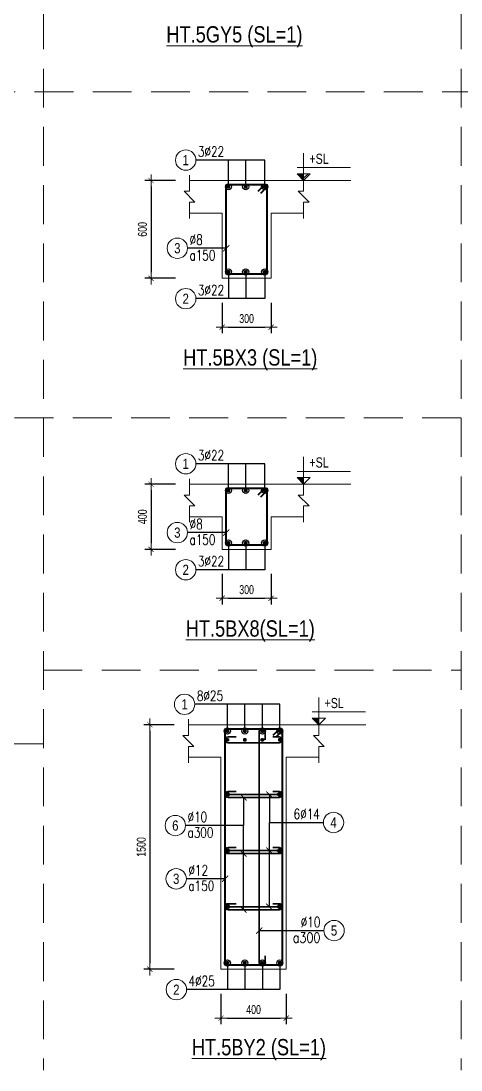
# Model space of a CAD drawing. Header units: millimetres. Extents: x 225489 to 327520, y -235866 to -221866.
# Drawn here: x 235597 to 238297, y -235866 to -229431 of the extents above; entities that cross this region are included whole.
import ezdxf
from ezdxf.enums import TextEntityAlignment as Align

# ---------------------------------------------------------------- set-up
doc = ezdxf.new("R2010")
doc.units = ezdxf.units.MM
doc.header["$PDMODE"] = 3
doc.linetypes.add('HIDDEN2', pattern=[4.762499999999999, 3.175, -1.5875])
doc.layers.get('0').update_dxf_attribs({"lineweight": 20})
doc.layers.get('Defpoints').update_dxf_attribs({"color": 151, "lineweight": 9})
for name, color, linetype, lineweight in [('NDC_S_ANNO', 7, 'Continuous', 20), ('NDC_S_CONTINUOUS', 3, 'Continuous', 20), ('NDC_S_DIM', 1, 'Continuous', 15), ('NDC_S_HIDDEN', 8, 'HIDDEN2', 13), ('NDC_S_REBAR', 4, 'Continuous', 35), ('NDC_S_STIRRUP', 4, 'Continuous', 40), ('NDC_S_TEXT SYMBOL', 7, 'Continuous', 20), ('NDC_S_THIN LINE', 8, 'Continuous', 9), ('NDC_S_VN TEXT', 7, 'Continuous', 20)]:
    doc.layers.add(name, color=color, linetype=linetype, lineweight=lineweight)
doc.styles.add('ARIAL', font='arial.ttf', dxfattribs={"width": 0.8})
doc.styles.add('NDC_ANNO', font='', dxfattribs={"width": 0.8})
doc.styles.add('NDC_DIM', font='', dxfattribs={"width": 0.75})
doc.styles.add('NDC_EN TXT', font='romans.shx', dxfattribs={"width": 0.8})
doc.styles.get('NDC_ANNO').set_extended_font_data('Dotum')
doc.styles.get('NDC_DIM').set_extended_font_data('Dotum')
doc.dimstyles.new('NDC_dim_25', dxfattribs={"dimscale": 25, "dimtxt": 2.2, "dimasz": 1.5, "dimexe": 1.5, "dimexo": 2.5, "dimgap": 1, "dimtad": 1, "dimdec": 0, "dimzin": 0, "dimdsep": 46, "dimtxsty": 'NDC_DIM', "dimblk": 'DIMMARK', "dimcen": 0.09, "dimdle": 1.2, "dimclrd": 1, "dimclre": 1, "dimclrt": 3, "dimadec": 0, "dimazin": 0, "dimtfac": 1, "dimtdec": 0, "dimtix": 1, "dimtofl": 0, "dimtmove": 0, "dimatfit": 3, "dimfxl": 6, "dimfxlon": 1, "dimtolj": 1, "dimtzin": 0, "dimarcsym": 0})

# ---------------------------------------------------------------- blocks, each defined once
blk = doc.blocks.new('kata_block_TD')
at = {"color": 6, "linetype": 'ByBlock', "lineweight": -2, "style": 'ARIAL', "width": 0.8}
blk.add_attdef('SECTDET2', text='', height=5, dxfattribs=at).set_placement((0, 7.970649532882817), align=Align.CENTER)
at = {"color": 0, "linetype": 'ByBlock', "lineweight": -2, "style": 'ARIAL', "width": 0.8}
blk.add_attdef('SECTDET1', text='', height=5, dxfattribs=at).set_placement((0, 1.470649532882817), align=Align.CENTER)
at = {"color": 3, "lineweight": 25, "style": 'ARIAL', "width": 0.8}
blk.add_attdef('SSCALE', text='', height=2.5, dxfattribs=at).set_placement((0, -3.998868953555331), align=Align.CENTER)
blk = doc.blocks.new('kata_block_CT')
at = {"layer": 'NDC_S_ANNO'}
blk.add_hatch(color=3, dxfattribs=at).paths.add_polyline_path([(0, 1.596954857557648), (-1.612010908633238, 1.596954857557648), (0, 0)])
at = {"layer": 'NDC_S_ANNO', "ltscale": 50}
h = blk.add_hatch(dxfattribs=at)
h.set_pattern_fill('ANSI31', color=256, scale=1.406250541793835, style=0)
h.set_pattern_definition([(45.00000000000001, (0, 5.456968210637569e-12), (-3.157122508925224, 3.157122508925225), [])])
h.paths.add_polyline_path([(0, 1.596954857557648), (0, 0), (1.612010908924276, 1.596954857557648)])
for p, q in [((-1.592704896858777, 3.140833880479477), (11.46947077315417, 3.140833880479477)), ((11.56125648126181, 5.456968210637569e-12), (-1.63869572513795, 5.456968210637569e-12))]:
    blk.add_line(p, q, dxfattribs=at)
for points in [[(0, 6.69495074864426), (0, 0)], [(0, 0), (-1.612010908924276, 1.596954857557648), (0, 1.596954857557648)], [(0, 0), (1.612010908924276, 1.596954857557648), (0, 1.596954857557648)]]:
    blk.add_lwpolyline(points, dxfattribs=at)
at = {"layer": 'NDC_S_ANNO', "color": 8, "ltscale": 50}
blk.add_lwpolyline([(0, 0), (-1.612010908633238, 1.596954857557648), (0, 1.596954857557648)], dxfattribs=at)
at = {"layer": 'NDC_S_TEXT SYMBOL', "color": 3, "style": 'NDC_ANNO', "width": 0.8}
blk.add_attdef('CT', (1.409564409346785, 4.068271311703938), '', height=2.5, dxfattribs=at)
blk = doc.blocks.new('DIMMARK')
at = {"layer": 'NDC_S_DIM', "color": 1}
blk.add_line((-1.5, 0), (1, 0), dxfattribs=at)
at = {"layer": 'NDC_S_DIM', "color": 2, "const_width": 0.1}
blk.add_lwpolyline([(-0.4242640687119285, -0.4242640687119285), (0.4242640687119285, 0.4242640687119285)], dxfattribs=at)
blk = doc.blocks.new('*D64')
at = {"layer": 'Defpoints', "color": 0, "transparency": 16777216}
for p in [(236831.4508382693, -231009.3474996804), (237131.4508382693, -231009.3474996804), (237131.4508382693, -231309.3474996804)]:
    blk.add_point(p, dxfattribs=at)
at = {"layer": 'NDC_S_DIM', "color": 1, "lineweight": -2, "transparency": 16777216}
for p, q in [((236831.4508382693, -231159.3474996804), (236831.4508382693, -231346.8474996804)), ((237131.4508382693, -231159.3474996804), (237131.4508382693, -231346.8474996804)), ((236868.9508382693, -231309.3474996804), (237093.9508382693, -231309.3474996804))]:
    blk.add_line(p, q, dxfattribs=at)
at = {"layer": 'NDC_S_DIM', "color": 1, "lineweight": -2, "transparency": 16777216, "xscale": 37.5, "yscale": 37.5, "zscale": 37.5, "rotation": 180}
blk.add_blockref('DIMMARK', (236831.4508382693, -231309.3474996804), dxfattribs=at)
at = {"layer": 'NDC_S_DIM', "color": 1, "lineweight": -2, "transparency": 16777216, "xscale": 37.5, "yscale": 37.5, "zscale": 37.5}
blk.add_blockref('DIMMARK', (237131.4508382693, -231309.3474996804), dxfattribs=at)
at = {"layer": 'NDC_S_DIM', "color": 3, "transparency": 16777216, "insert": (236981.4508382693, -231256.8474996804), "char_height": 55.00000000000001, "attachment_point": 5, "style": 'NDC_DIM'}
blk.add_mtext('\\A1;300', dxfattribs=at)
blk = doc.blocks.new('*D65')
at = {"layer": 'Defpoints', "color": 0, "transparency": 16777216}
for p in [(236901.1239628136, -230409.3474996804), (236395.1239628136, -231009.3474996804), (236901.1239628136, -231009.3474996804)]:
    blk.add_point(p, dxfattribs=at)
at = {"layer": 'NDC_S_DIM', "color": 1, "lineweight": -2, "transparency": 16777216}
for p, q in [((236545.1239628136, -230409.3474996804), (236357.6239628136, -230409.3474996804)), ((236395.1239628136, -230446.8474996804), (236395.1239628136, -230971.8474996804)), ((236545.1239628136, -231009.3474996804), (236357.6239628136, -231009.3474996804))]:
    blk.add_line(p, q, dxfattribs=at)
at = {"layer": 'NDC_S_DIM', "color": 1, "lineweight": -2, "transparency": 16777216, "xscale": 37.5, "yscale": 37.5, "zscale": 37.5}
for p, rotation in [((236395.1239628136, -230409.3474996804), 90), ((236395.1239628136, -231009.3474996804), 270)]:
    blk.add_blockref('DIMMARK', p, dxfattribs=dict(at, rotation=rotation))
at = {"layer": 'NDC_S_DIM', "color": 3, "transparency": 16777216, "insert": (236342.6239628137, -230709.3474996803), "char_height": 55.00000000000001, "attachment_point": 5, "rotation": 90, "style": 'NDC_DIM'}
blk.add_mtext('\\A1;600', dxfattribs=at)
blk = doc.blocks.new('kata_block_THEP')
at = {"layer": 'NDC_S_REBAR', "color": 0}
for p, q in [((-0.5, 0), (0.5, 0)), ((-0.3535533905960619, 0.353553390592424), (0.3535533905960619, -0.353553390592424)), ((0.3535533905960619, 0.353553390592424), (-0.3535533905960619, -0.353553390592424)), ((0, 0.5), (0, -0.5))]:
    blk.add_line(p, q, dxfattribs=at)
at = {"layer": 'NDC_S_REBAR', "color": 0, "const_width": 0.08333333333333334}
blk.add_lwpolyline([(-0.5, -1.818989403545856e-12, 1), (0.5000000000145519, -1.818989403545856e-12, 1), (-0.5, -1.818989403545856e-12, 1)], format="xyb", dxfattribs=at)
blk = doc.blocks.new('*U11')
blk.add_circle((-2.5, 0), 2.5)
at = {"layer": 'NDC_S_VN TEXT', "color": 3, "style": 'NDC_EN TXT', "width": 0.75}
blk.add_attdef('DK1', (0.5, 0.8455043070534884), '', height=2.5, dxfattribs=at)
at = {"layer": 'NDC_S_VN TEXT', "color": 7, "style": 'ARIAL', "width": 0.8}
blk.add_attdef('SH2', text='', height=2.5, dxfattribs=at).set_placement((-2.5, 0), align=Align.MIDDLE)
blk = doc.blocks.new('*U12')
blk.add_circle((-2.5, 0), 2.5)
at = {"layer": 'NDC_S_VN TEXT', "color": 3, "style": 'NDC_EN TXT', "width": 0.75}
for tag, p in [('DK1', (0.5, 0.8455043070534884)), ('KC1', (0.5, -2.972544307831413))]:
    blk.add_attdef(tag, p, '', height=2.5, dxfattribs=at)
at = {"layer": 'NDC_S_VN TEXT', "color": 7, "style": 'ARIAL', "width": 0.8}
blk.add_attdef('SH2', text='', height=2.5, dxfattribs=at).set_placement((-2.5, 0), align=Align.MIDDLE)
blk = doc.blocks.new('*D78')
at = {"layer": 'Defpoints', "color": 0, "transparency": 16777216}
for p in [(236831.4508382693, -232672.0705795442), (237131.4508382693, -232672.0705795442), (237131.4508382693, -232972.0705795442)]:
    blk.add_point(p, dxfattribs=at)
at = {"layer": 'NDC_S_DIM', "color": 1, "lineweight": -2, "transparency": 16777216}
for p, q in [((236831.4508382693, -232822.0705795442), (236831.4508382693, -233009.5705795442)), ((237131.4508382693, -232822.0705795442), (237131.4508382693, -233009.5705795442)), ((236868.9508382693, -232972.0705795442), (237093.9508382693, -232972.0705795442))]:
    blk.add_line(p, q, dxfattribs=at)
at = {"layer": 'NDC_S_DIM', "color": 1, "lineweight": -2, "transparency": 16777216, "xscale": 37.5, "yscale": 37.5, "zscale": 37.5, "rotation": 180}
blk.add_blockref('DIMMARK', (236831.4508382693, -232972.0705795442), dxfattribs=at)
at = {"layer": 'NDC_S_DIM', "color": 1, "lineweight": -2, "transparency": 16777216, "xscale": 37.5, "yscale": 37.5, "zscale": 37.5}
blk.add_blockref('DIMMARK', (237131.4508382693, -232972.0705795442), dxfattribs=at)
at = {"layer": 'NDC_S_DIM', "color": 3, "transparency": 16777216, "insert": (236981.4508382693, -232919.5705795442), "char_height": 55.00000000000001, "attachment_point": 5, "style": 'NDC_DIM'}
blk.add_mtext('\\A1;300', dxfattribs=at)
blk = doc.blocks.new('*D79')
at = {"layer": 'Defpoints', "color": 0, "transparency": 16777216}
for p in [(236901.1239628136, -232272.0705795442), (236395.1239628136, -232672.0705795442), (236901.1239628136, -232672.0705795442)]:
    blk.add_point(p, dxfattribs=at)
at = {"layer": 'NDC_S_DIM', "color": 1, "lineweight": -2, "transparency": 16777216}
for p, q in [((236545.1239628136, -232272.0705795442), (236357.6239628136, -232272.0705795442)), ((236395.1239628136, -232309.5705795442), (236395.1239628136, -232634.5705795442)), ((236545.1239628136, -232672.0705795442), (236357.6239628136, -232672.0705795442))]:
    blk.add_line(p, q, dxfattribs=at)
at = {"layer": 'NDC_S_DIM', "color": 1, "lineweight": -2, "transparency": 16777216, "xscale": 37.5, "yscale": 37.5, "zscale": 37.5}
for p, rotation in [((236395.1239628136, -232272.0705795442), 90), ((236395.1239628136, -232672.0705795442), 270)]:
    blk.add_blockref('DIMMARK', p, dxfattribs=dict(at, rotation=rotation))
at = {"layer": 'NDC_S_DIM', "color": 3, "transparency": 16777216, "insert": (236342.6239628137, -232472.0705795441), "char_height": 55.00000000000001, "attachment_point": 5, "rotation": 90, "style": 'NDC_DIM'}
blk.add_mtext('\\A1;400', dxfattribs=at)
blk = doc.blocks.new('*D84')
at = {"layer": 'Defpoints', "color": 0, "transparency": 16777216}
for p in [(236824.3445920353, -235247.7167891066), (237224.3445920352, -235247.7167891066), (237224.3445920352, -235547.7167891066)]:
    blk.add_point(p, dxfattribs=at)
at = {"layer": 'NDC_S_DIM', "color": 1, "lineweight": -2, "transparency": 16777216}
for p, q in [((236824.3445920353, -235397.7167891066), (236824.3445920353, -235585.2167891066)), ((237224.3445920352, -235397.7167891066), (237224.3445920352, -235585.2167891066)), ((236861.8445920353, -235547.7167891066), (237186.8445920352, -235547.7167891066))]:
    blk.add_line(p, q, dxfattribs=at)
at = {"layer": 'NDC_S_DIM', "color": 1, "lineweight": -2, "transparency": 16777216, "xscale": 37.5, "yscale": 37.5, "zscale": 37.5, "rotation": 180}
blk.add_blockref('DIMMARK', (236824.3445920353, -235547.7167891066), dxfattribs=at)
at = {"layer": 'NDC_S_DIM', "color": 1, "lineweight": -2, "transparency": 16777216, "xscale": 37.5, "yscale": 37.5, "zscale": 37.5}
blk.add_blockref('DIMMARK', (237224.3445920352, -235547.7167891066), dxfattribs=at)
at = {"layer": 'NDC_S_DIM', "color": 3, "transparency": 16777216, "insert": (237024.3445920352, -235495.2167891066), "char_height": 55.00000000000001, "attachment_point": 5, "style": 'NDC_DIM'}
blk.add_mtext('\\A1;400', dxfattribs=at)
blk = doc.blocks.new('*D85')
at = {"layer": 'Defpoints', "color": 0, "transparency": 16777216}
for p in [(236894.0177165795, -233747.7167891066), (236388.0177165796, -235247.7167891066), (236894.0177165795, -235247.7167891066)]:
    blk.add_point(p, dxfattribs=at)
at = {"layer": 'NDC_S_DIM', "color": 1, "lineweight": -2, "transparency": 16777216}
for p, q in [((236538.0177165796, -233747.7167891066), (236350.5177165796, -233747.7167891066)), ((236388.0177165796, -233785.2167891066), (236388.0177165796, -235210.2167891066)), ((236538.0177165796, -235247.7167891066), (236350.5177165796, -235247.7167891066))]:
    blk.add_line(p, q, dxfattribs=at)
at = {"layer": 'NDC_S_DIM', "color": 1, "lineweight": -2, "transparency": 16777216, "xscale": 37.5, "yscale": 37.5, "zscale": 37.5}
for p, rotation in [((236388.0177165796, -233747.7167891066), 90), ((236388.0177165796, -235247.7167891066), 270)]:
    blk.add_blockref('DIMMARK', p, dxfattribs=dict(at, rotation=rotation))
at = {"layer": 'NDC_S_DIM', "color": 3, "transparency": 16777216, "insert": (236335.5177165796, -234497.7167891065), "char_height": 55.00000000000001, "attachment_point": 5, "rotation": 90, "style": 'NDC_DIM'}
blk.add_mtext('\\A1;1500', dxfattribs=at)
blk = doc.blocks.new('*U15')
blk.add_circle((2.5, 0), 2.5)
at = {"layer": 'NDC_S_VN TEXT', "color": 3, "style": 'NDC_EN TXT'}
for tag, width, p in [('DK2', 0.75, (-0.85, 0.8455043070534884)), ('KC2', 0.8, (-0.85, -2.972544307831413))]:
    blk.add_attdef(tag, text='', height=2.5, dxfattribs=dict(at, width=width)).set_placement(p, align=Align.RIGHT)
at = {"layer": 'NDC_S_VN TEXT', "color": 7, "style": 'ARIAL', "width": 0.8}
blk.add_attdef('SH3', text='', height=2.5, dxfattribs=at).set_placement((2.5, 0), align=Align.MIDDLE)
blk = doc.blocks.new('*U10')
blk.add_circle((2.5, 0), 2.5)
at = {"layer": 'NDC_S_VN TEXT', "color": 3, "style": 'NDC_EN TXT', "width": 0.75}
blk.add_attdef('DK2', text='', height=2.5, dxfattribs=at).set_placement((-0.85, 0.8455043070534884), align=Align.RIGHT)
at = {"layer": 'NDC_S_VN TEXT', "color": 7, "style": 'ARIAL', "width": 0.8}
blk.add_attdef('SH3', text='', height=2.5, dxfattribs=at).set_placement((2.5, 0), align=Align.MIDDLE)

msp = doc.modelspace()

# ---------------------------------------------------------------- linework, layer by layer
at = {"layer": 'NDC_S_CONTINUOUS'}
for points in [[(236631.4508382693, -230409.3474996804), (236831.4508382693, -230409.3474996804), (236831.4508382693, -230409.3474996804), (237131.4508382693, -230409.3474996804), (237131.4508382693, -230409.3474996804), (237331.4508382693, -230409.3474996804)], [(236631.4508382693, -230609.3474996804), (236831.4508382693, -230609.3474996804), (236831.4508382693, -231009.3474996804), (237131.4508382693, -231009.3474996804), (237131.4508382693, -230609.3474996804), (237331.4508382693, -230609.3474996804)], [(236631.4508382693, -232272.0705795442), (236831.4508382693, -232272.0705795442), (236831.4508382693, -232272.0705795442), (237131.4508382693, -232272.0705795442), (237131.4508382693, -232272.0705795442), (237331.4508382693, -232272.0705795442)], [(236631.4508382693, -232472.0705795442), (236831.4508382693, -232472.0705795442), (236831.4508382693, -232672.0705795442), (237131.4508382693, -232672.0705795442), (237131.4508382693, -232472.0705795442), (237331.4508382693, -232472.0705795442)], [(236624.3445920353, -233747.7167891066), (236824.3445920353, -233747.7167891066), (236824.3445920353, -233747.7167891066), (237224.3445920352, -233747.7167891066), (237224.3445920352, -233747.7167891066), (237424.3445920352, -233747.7167891066)], [(236624.3445920353, -233947.7167891066), (236824.3445920353, -233947.7167891066), (236824.3445920353, -235247.7167891066), (237224.3445920352, -235247.7167891066), (237224.3445920352, -233947.7167891066), (237424.3445920352, -233947.7167891066)]]:
    msp.add_lwpolyline(points, dxfattribs=at)
at = {"layer": 'NDC_S_HIDDEN', "ltscale": 75}
for p, q in [((235735.4292001775, -221865.8761660783), (235735.4292001775, -235865.8761660624)), ((238296.940137546, -221865.8761660783), (238296.940137546, -235865.8761660624)), ((243419.9620122832, -229865.8761660692), (230612.4073254404, -229865.8761660692)), ((238296.940137546, -231865.8761660669), (225489.3854507033, -231865.8761660669)), ((235735.4292001775, -233413.7528014462), (238296.940137546, -233413.7528014462)), ((235735.4292001775, -233865.8761660646), (230612.4073254404, -233865.8761660646))]:
    msp.add_line(p, q, dxfattribs=at)
at = {"layer": 'NDC_S_REBAR'}
for points in [[(237096.0435885086, -233840.0614790399), (237096.0435885086, -233791.14830923, 0.9999999999999999), (237059.1795885086, -233791.14830923), (237059.1795885086, -235204.2847891065, 0.9999999999999999), (237096.0435885086, -235204.2847891065), (237096.0435885086, -235165.0278980977, -0.414213562)], [(236916.6897618451, -233822.3160080542), (236867.7765920353, -233822.3160080542, 0.9999999999999999), (236867.7765920353, -233859.1800080543), (237180.9125920352, -233859.1800080543, 0.9999999999999999), (237180.9125920352, -233822.3160080542), (237141.6557010264, -233822.3160080542, -0.414213562)], [(236916.6897618451, -234157.0847891064), (236867.7765920353, -234157.0847891064, 0.9999999999999999), (236867.7765920353, -234193.9487891065), (237180.9125920352, -234193.9487891065, 0.9999999999999999), (237180.9125920352, -234157.0847891064), (237141.6557010264, -234157.0847891064, -0.414213562)], [(236916.6897618451, -234501.4847891064), (236867.7765920353, -234501.4847891064, 0.9999999999999999), (236867.7765920353, -234538.3487891064), (237180.9125920352, -234538.3487891064, 0.9999999999999999), (237180.9125920352, -234501.4847891064), (237141.6557010264, -234501.4847891064, -0.414213562)], [(236916.6897618451, -234845.8847891063), (236867.7765920353, -234845.8847891063, 0.9999999999999999), (236867.7765920353, -234882.7487891064), (237180.9125920352, -234882.7487891064, 0.9999999999999999), (237180.9125920352, -234845.8847891063), (237141.6557010264, -234845.8847891063, -0.414213562)]]:
    msp.add_lwpolyline(points, format="xyb", dxfattribs=at)
at = {"layer": 'NDC_S_STIRRUP'}
for points in [[(237052.4508382693, -230474.3474996804), (237092.4508382693, -230434.3474996804, -0.414213562), (237106.4508382693, -230448.3474996804), (237106.4508382693, -230970.3474996804, -0.414213562), (237092.4508382693, -230984.3474996804), (236870.4508382693, -230984.3474996804, -0.414213562), (236856.4508382693, -230970.3474996804), (236856.4508382693, -230448.3474996804, -0.414213562), (236870.4508382693, -230434.3474996804), (237092.4508382693, -230434.3474996804, -0.414213562), (237106.4508382693, -230448.3474996804), (237066.4508382693, -230488.3474996804)], [(237052.4508382693, -232337.0705795442), (237092.4508382693, -232297.0705795442, -0.414213562), (237106.4508382693, -232311.0705795442), (237106.4508382693, -232633.0705795442, -0.414213562), (237092.4508382693, -232647.0705795442), (236870.4508382693, -232647.0705795442, -0.414213562), (236856.4508382693, -232633.0705795442), (236856.4508382693, -232311.0705795442, -0.414213562), (236870.4508382693, -232297.0705795442), (237092.4508382693, -232297.0705795442, -0.414213562), (237106.4508382693, -232311.0705795442), (237066.4508382693, -232351.0705795442)], [(237145.3445920352, -233812.7167891066), (237185.3445920352, -233772.7167891066, -0.414213562), (237199.3445920352, -233786.7167891066), (237199.3445920352, -235208.7167891066, -0.414213562), (237185.3445920352, -235222.7167891066), (236863.3445920352, -235222.7167891066, -0.414213562), (236849.3445920352, -235208.7167891066), (236849.3445920352, -233786.7167891066, -0.414213562), (236863.3445920352, -233772.7167891066), (237185.3445920352, -233772.7167891066, -0.414213562), (237199.3445920352, -233786.7167891066), (237159.3445920352, -233826.7167891066)]]:
    msp.add_lwpolyline(points, format="xyb", dxfattribs=at)
at = {"layer": 'NDC_S_THIN LINE'}
for points in [[(236631.4508382693, -230642.6808330137), (236631.4508382693, -230542.6808330137), (236664.7841716027, -230542.6808330137), (236598.117504936, -230476.014166347), (236631.4508382693, -230476.014166347), (236631.4508382693, -230376.014166347)], [(237331.4508382693, -230642.6808330137), (237331.4508382693, -230542.6808330137), (237364.7841716027, -230542.6808330137), (237298.117504936, -230476.014166347), (237331.4508382693, -230476.014166347), (237331.4508382693, -230376.014166347)], [(236631.4508382693, -232505.4039128775), (236631.4508382693, -232405.4039128775), (236664.7841716027, -232405.4039128775), (236598.117504936, -232338.7372462109), (236631.4508382693, -232338.7372462109), (236631.4508382693, -232238.7372462109)], [(237331.4508382693, -232505.4039128775), (237331.4508382693, -232405.4039128775), (237364.7841716027, -232405.4039128775), (237298.117504936, -232338.7372462109), (237331.4508382693, -232338.7372462109), (237331.4508382693, -232238.7372462109)], [(236624.3445920353, -233981.0501224399), (236624.3445920353, -233881.0501224399), (236657.6779253686, -233881.0501224399), (236591.0112587019, -233814.3834557732), (236624.3445920353, -233814.3834557732), (236624.3445920353, -233714.3834557732)], [(237424.3445920352, -233981.0501224399), (237424.3445920352, -233881.0501224399), (237457.6779253686, -233881.0501224399), (237391.011258702, -233814.3834557732), (237424.3445920353, -233814.3834557732), (237424.3445920353, -233714.3834557732)]]:
    msp.add_lwpolyline(points, dxfattribs=at)

# ---------------------------------------------------------------- block references
at = {"layer": 'NDC_S_REBAR', "xscale": 22, "yscale": 22, "zscale": 22}
for p in [(236870.4508382693, -230448.3474996804), (237092.4508382693, -230448.3474996804), (236870.4508382693, -230970.3474996804), (236975.9508382693, -230970.3474996804), (237092.4508382693, -230970.3474996804), (236870.4508382693, -232311.0705795442), (237092.4508382693, -232311.0705795442), (236870.4508382693, -232633.0705795442), (236975.9508382693, -232633.0705795442), (237092.4508382693, -232633.0705795442), (236863.3445920352, -233786.7167891066), (236970.6779253686, -233786.7167891066), (237078.011258702, -233786.7167891066), (237185.3445920352, -233786.7167891066), (236863.3445920352, -233840.7480080542), (236970.6779253685, -233840.7480080542), (237078.011258702, -233840.7480080543), (237185.3445920352, -233840.7480080542), (236863.3445920352, -234175.5167891064), (237185.3445920352, -234175.5167891064), (236863.3445920352, -234519.9167891064), (237185.3445920352, -234519.9167891064), (236863.3445920352, -234864.3167891063), (237185.3445920352, -234864.3167891063), (236863.3445920352, -235208.7167891066), (236970.6779253686, -235208.7167891066), (237078.011258702, -235208.7167891066), (237185.3445920352, -235208.7167891066)]:
    msp.add_blockref('kata_block_THEP', p, dxfattribs=at)
at = {"layer": 'NDC_S_REBAR', "xscale": -22, "yscale": 22, "zscale": 22, "rotation": 180}
for p in [(236975.9508382693, -230448.3474996804), (236975.9508382693, -232311.0705795442)]:
    msp.add_blockref('kata_block_THEP', p, dxfattribs=at)
at = {"layer": 'NDC_S_THIN LINE', "xscale": 25, "yscale": 25, "zscale": 25}
for name, p, values in [('*U11', (236670.4508382693, -230284.3474996804), {'SH2': '1', 'DK1': '3%%c22'}), ('*U12', (236618.9508382693, -230825.16817029), {'SH2': '3', 'DK1': '%%c8', 'KC1': 'a150'}), ('*U11', (236670.4508382693, -231134.3474996804), {'SH2': '2', 'DK1': '3%%c22'}), ('*U11', (236670.4508382693, -232147.0705795442), {'SH2': '1', 'DK1': '3%%c22'}), ('*U12', (236618.9508382693, -232569.5009699668), {'SH2': '3', 'DK1': '%%c8', 'KC1': 'a150'}), ('*U11', (236670.4508382693, -232797.0705795442), {'SH2': '2', 'DK1': '3%%c22'}), ('*U11', (236663.3445920353, -233622.7167891066), {'SH2': '1', 'DK1': '8%%c25'}), ('*U12', (236606.8445920353, -234366.1487891065), {'SH2': '6', 'DK1': '%%c10', 'KC1': 'a300'}), ('*U10', (237452.2348358328, -234347.7167891064), {'SH3': '4', 'DK2': '6%%c14'}), ('*U12', (236611.8445920353, -234693.0247590701), {'SH2': '3', 'DK1': '%%c12', 'KC1': 'a150'}), ('*U15', (237455.4007908995, -235010.7208332857), {'SH3': '5', 'DK2': '%%c10', 'KC2': 'a300'}), ('*U11', (236613.0356236584, -235372.7167891066), {'SH2': '2', 'DK1': '4%%c25'})]:
    msp.add_blockref(name, p, dxfattribs=at).add_auto_attribs(values)
at = {"layer": 'NDC_S_VN TEXT'}
ref = msp.add_blockref('kata_block_TD', (236906.7030323687, -229592.5062018397), dxfattribs=dict(at, xscale=20, yscale=20, zscale=20))
ref.add_attrib('SECTDET1', '%%uHT.5GY5 (SL=1)', dxfattribs={"layer": '0', "color": 0, "linetype": 'ByBlock', "lineweight": -2, "height": 100, "style": 'ARIAL', "width": 0.8}).set_placement((236906.7030323687, -229563.0932111821), align=Align.CENTER)
at = {"layer": 'NDC_S_VN TEXT', "xscale": 25, "yscale": 25, "zscale": 25}
for p in [(237331.4508382693, -230409.3474996804), (237331.4508382693, -232272.0705795442), (237424.3445920352, -233747.7167891066)]:
    msp.add_blockref('kata_block_CT', p, dxfattribs=at).add_auto_attribs({'CT': '+SL'})
at = {"layer": 'NDC_S_VN TEXT'}
ref = msp.add_blockref('kata_block_TD', (237003.8659819622, -231574.2531466174), dxfattribs=dict(at, xscale=20, yscale=20, zscale=20))
ref.add_attrib('SECTDET1', '%%uHT.5BX3 (SL=1)', dxfattribs={"layer": '0', "color": 0, "linetype": 'ByBlock', "lineweight": -2, "height": 100, "style": 'ARIAL', "width": 0.8}).set_placement((237003.8659819622, -231544.8401559597), align=Align.CENTER)
ref = msp.add_blockref('kata_block_TD', (237003.8659819622, -233236.9762264812), dxfattribs=dict(at, xscale=20, yscale=20, zscale=20))
ref.add_attrib('SECTDET1', '%%uHT.5BX8(SL=1)', dxfattribs={"layer": '0', "color": 0, "linetype": 'ByBlock', "lineweight": -2, "height": 100, "style": 'ARIAL', "width": 0.8}).set_placement((237003.8659819622, -233207.5632358235), align=Align.CENTER)
ref = msp.add_blockref('kata_block_TD', (237057.148488882, -235805.1399898994), dxfattribs=dict(at, xscale=20, yscale=20, zscale=20))
ref.add_attrib('SECTDET1', '%%uHT.5BY2 (SL=1)', dxfattribs={"layer": '0', "color": 0, "linetype": 'ByBlock', "lineweight": -2, "height": 100, "style": 'ARIAL', "width": 0.8}).set_placement((237057.148488882, -235775.7269992418), align=Align.CENTER)

# ---------------------------------------------------------------- dimensions: what is measured, and where the dimension line sits
at = {"layer": 'NDC_S_DIM'}
for base, p1, p2, picture, middle in [((236395.1239628136, -231009.3474996804), (236901.1239628136, -230409.3474996804), (236901.1239628136, -231009.3474996804), '*D65', (236342.6239628137, -230709.3474996803)), ((236395.1239628136, -232672.0705795442), (236901.1239628136, -232272.0705795442), (236901.1239628136, -232672.0705795442), '*D79', (236342.6239628137, -232472.0705795441)), ((236388.0177165796, -235247.7167891066), (236894.0177165795, -233747.7167891066), (236894.0177165795, -235247.7167891066), '*D85', (236335.5177165796, -234497.7167891065))]:
    dim = msp.add_linear_dim(base=base, p1=p1, p2=p2, angle=270, dimstyle='NDC_dim_25', dxfattribs=at)
    dim.commit()
    dim.dimension.update_dxf_attribs({"geometry": picture, "text_midpoint": middle})
for base, p1, p2, picture, middle in [((237131.4508382693, -231309.3474996804), (236831.4508382693, -231009.3474996804), (237131.4508382693, -231009.3474996804), '*D64', (236981.4508382693, -231256.8474996804)), ((237131.4508382693, -232972.0705795442), (236831.4508382693, -232672.0705795442), (237131.4508382693, -232672.0705795442), '*D78', (236981.4508382693, -232919.5705795442)), ((237224.3445920352, -235547.7167891066), (236824.3445920353, -235247.7167891066), (237224.3445920352, -235247.7167891066), '*D84', (237024.3445920352, -235495.2167891066))]:
    dim = msp.add_linear_dim(base=base, p1=p1, p2=p2, dimstyle='NDC_dim_25', dxfattribs=at)
    dim.commit()
    dim.dimension.update_dxf_attribs({"geometry": picture, "text_midpoint": middle})

# ---------------------------------------------------------------- leaders
at = {"layer": 'NDC_S_THIN LINE'}
for points, override in [([(236870.4508382693, -230448.3474996804), (236870.4508382693, -230284.3474996804), (236670.4508382693, -230284.3474996804)], {"dimldrblk": 'DotBlank'}), ([(236975.9508382693, -230448.3474996804), (236975.9508382693, -230284.3474996804), (236670.4508382693, -230284.3474996804)], {"dimldrblk": 'DotBlank'}), ([(237092.4508382693, -230448.3474996804), (237092.4508382693, -230284.3474996804), (236670.4508382693, -230284.3474996804)], {"dimldrblk": 'DotBlank'}), ([(236856.4508382693, -230825.16817029), (236618.9508382693, -230825.16817029)], {"dimldrblk": 'ArchTick'}), ([(236870.4508382693, -230970.3474996804), (236870.4508382693, -231134.3474996804), (236670.4508382693, -231134.3474996804)], {"dimldrblk": 'DotBlank'}), ([(236975.9508382693, -230970.3474996804), (236975.9508382693, -231134.3474996804), (236670.4508382693, -231134.3474996804)], {"dimldrblk": 'DotBlank'}), ([(237092.4508382693, -230970.3474996804), (237092.4508382693, -231134.3474996804), (236670.4508382693, -231134.3474996804)], {"dimldrblk": 'DotBlank'}), ([(236870.4508382693, -232311.0705795442), (236870.4508382693, -232147.0705795442), (236670.4508382693, -232147.0705795442)], {"dimldrblk": 'DotBlank'}), ([(236975.9508382693, -232311.0705795442), (236975.9508382693, -232147.0705795442), (236670.4508382693, -232147.0705795442)], {"dimldrblk": 'DotBlank'}), ([(237092.4508382693, -232311.0705795442), (237092.4508382693, -232147.0705795442), (236670.4508382693, -232147.0705795442)], {"dimldrblk": 'DotBlank'}), ([(236856.4508382693, -232569.5009699668), (236618.9508382693, -232569.5009699668)], {"dimldrblk": 'ArchTick'}), ([(236870.4508382693, -232633.0705795442), (236870.4508382693, -232797.0705795442), (236670.4508382693, -232797.0705795442)], {"dimldrblk": 'DotBlank'}), ([(236975.9508382693, -232633.0705795442), (236975.9508382693, -232797.0705795442), (236670.4508382693, -232797.0705795442)], {"dimldrblk": 'DotBlank'}), ([(237092.4508382693, -232633.0705795442), (237092.4508382693, -232797.0705795442), (236670.4508382693, -232797.0705795442)], {"dimldrblk": 'DotBlank'}), ([(236863.3445920352, -233786.7167891066), (236863.3445920352, -233622.7167891066), (236663.3445920353, -233622.7167891066)], {"dimldrblk": 'DotBlank'}), ([(237185.3445920352, -233786.7167891066), (237185.3445920352, -233622.7167891066), (236663.3445920353, -233622.7167891066)], {"dimldrblk": 'DotBlank'}), ([(236970.6779253688, -233786.7167891066), (236970.6779253688, -233622.7167891066), (236770.6779253688, -233622.7167891066)], {"dimldrblk": 'DotBlank'}), ([(237078.011258702, -233786.7167891066), (237078.011258702, -233622.7167891066), (236878.011258702, -233622.7167891066)], {"dimldrblk": 'DotBlank'}), ([(237121.1504406059, -234175.5167891064), (237121.1504406059, -234347.7167891064), (237452.2348358328, -234347.7167891064)], {"dimldrblk": 'ArchTick'}), ([(236962.2734748943, -234193.9487891065), (236962.2734748943, -234366.1487891065), (236606.8445920353, -234366.1487891065)], {"dimldrblk": 'ArchTick'}), ([(236863.3445920352, -234175.5167891064), (237191.3445920352, -234175.5167891064)], {"dimasz": 1, "dimldrblk": 'DotBlank'}), ([(237185.3445920352, -234175.5167891064), (236863.3445920352, -234175.5167891064)], {"dimasz": 1, "dimldrblk": 'DotBlank'}), ([(237121.1504406059, -234864.3167891063), (237121.1504406059, -234347.7167891064), (237452.2348358328, -234347.7167891064)], {"dimldrblk": 'ArchTick'}), ([(237121.1504406059, -234519.9167891064), (237121.1504406059, -234347.7167891064), (237452.2348358328, -234347.7167891064)], {"dimldrblk": 'ArchTick'}), ([(236962.2734748943, -234882.7487891064), (236962.2734748943, -234366.1487891065), (236606.8445920353, -234366.1487891065)], {"dimldrblk": 'ArchTick'}), ([(236962.2734748943, -234538.3487891064), (236962.2734748943, -234366.1487891065), (236606.8445920353, -234366.1487891065)], {"dimldrblk": 'ArchTick'}), ([(236863.3445920352, -234519.9167891064), (237191.3445920352, -234519.9167891064)], {"dimasz": 1, "dimldrblk": 'DotBlank'}), ([(237185.3445920352, -234519.9167891064), (236863.3445920352, -234519.9167891064)], {"dimasz": 1, "dimldrblk": 'DotBlank'}), ([(236849.3445920352, -234693.0247590701), (236611.8445920353, -234693.0247590701)], {"dimldrblk": 'ArchTick'}), ([(236863.3445920352, -234864.3167891063), (237191.3445920352, -234864.3167891063)], {"dimasz": 1, "dimldrblk": 'DotBlank'}), ([(237185.3445920352, -234864.3167891063), (236863.3445920352, -234864.3167891063)], {"dimasz": 1, "dimldrblk": 'DotBlank'}), ([(237059.1795885086, -235010.7208332857), (237455.4007908995, -235010.7208332857)], {"dimldrblk": 'ArchTick'}), ([(236863.3445920352, -235208.7167891066), (236863.3445920352, -235372.7167891066), (236613.0356236584, -235372.7167891066)], {"dimldrblk": 'DotBlank'}), ([(237185.3445920352, -235208.7167891066), (237185.3445920352, -235372.7167891066), (236613.0356236584, -235372.7167891066)], {"dimldrblk": 'DotBlank'}), ([(236970.6779253688, -235208.7167891066), (236970.6779253688, -235372.7167891066), (236720.368956992, -235372.7167891066)], {"dimldrblk": 'DotBlank'}), ([(237078.011258702, -235208.7167891066), (237078.011258702, -235372.7167891066), (236827.7022903252, -235372.7167891066)], {"dimldrblk": 'DotBlank'})]:
    msp.add_leader(points, dimstyle='NDC_dim_25', override=override, dxfattribs=at)

doc.saveas('drawing.dxf')
